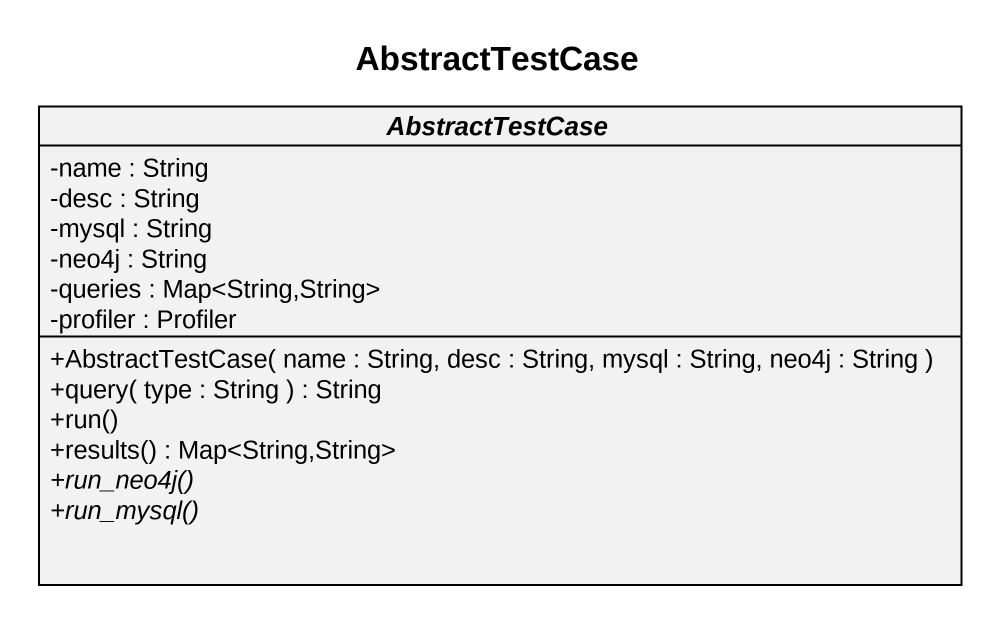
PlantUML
@startuml
title AbstractTestCase
hide circle
hide empty members
skinparam classAttributeIconSize 0
abstract class AbstractTestCase {
  -name : String
  -desc : String
  -mysql : String
  -neo4j : String
  -queries : Map<String,String>
  -profiler : Profiler
  +AbstractTestCase( name : String, desc : String, mysql : String, neo4j : String )
  +query( type : String ) : String
  +run()
  +results() : Map<String,String>
  {abstract} +run_neo4j()
  {abstract} +run_mysql()
}
@enduml
